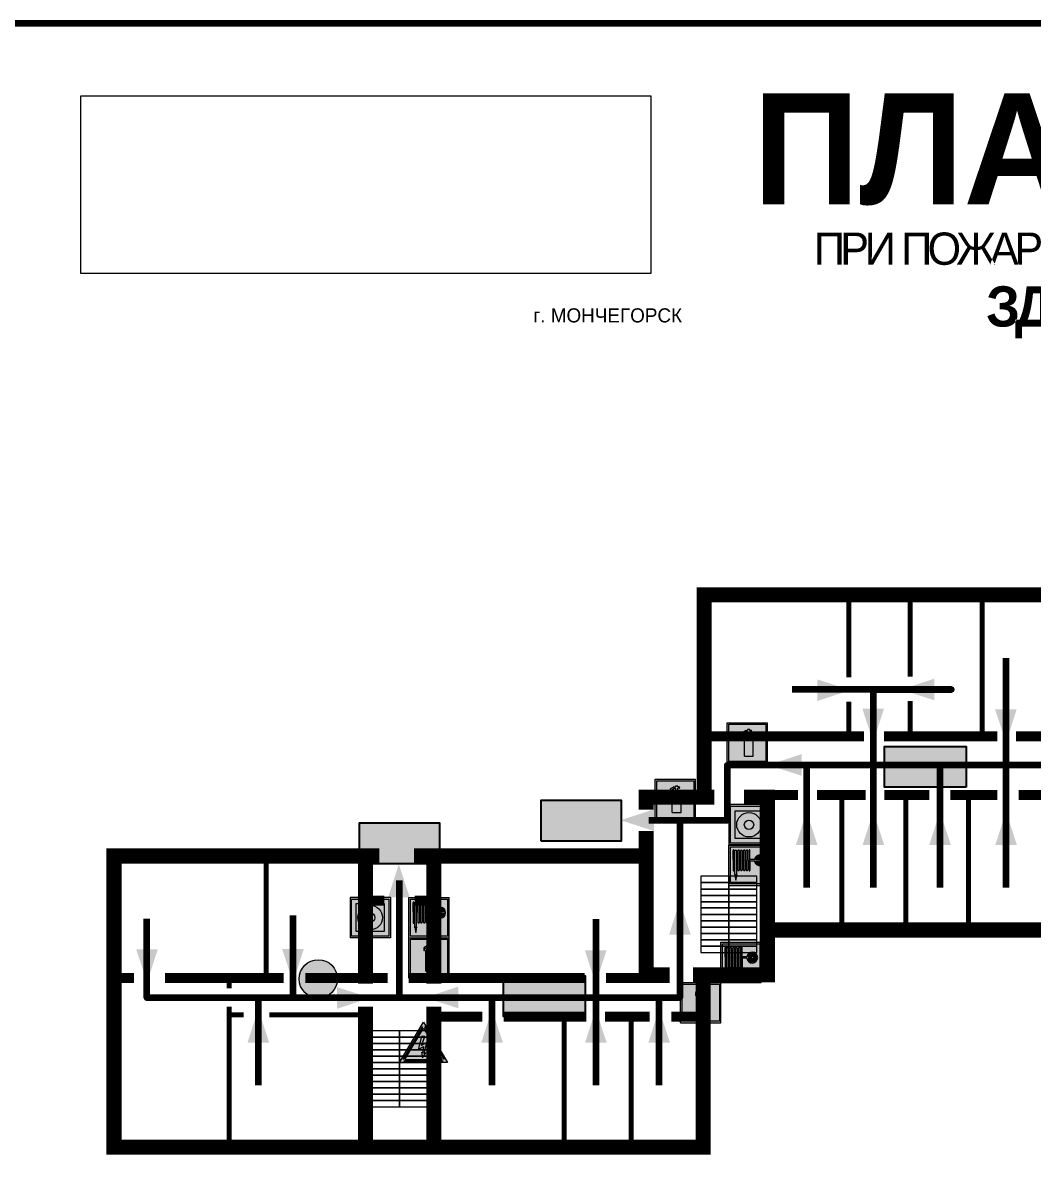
# Model space of a CAD drawing. Header units: millimetres. Extents: x 13810 to 67229, y 12374 to 21950.
# Drawn here: x 22529.7 to 22730.1, y 18854.3 to 19083.2 of the extents above; entities that cross this region are included whole.
import ezdxf

# ---------------------------------------------------------------- set-up
doc = ezdxf.new("R2010")
doc.units = ezdxf.units.MM
doc.layers.add('План_Штампы', color=7, linetype='Continuous')
doc.styles.add('обычный', font='arial.ttf')
picture_1 = doc.add_image_def('image1.jpg', size_in_pixel=(337, 105))

# ---------------------------------------------------------------- blocks, each defined once
blk = doc.blocks.new('A$C54414219')
at = {"true_color": 0xffffff}
h = blk.add_hatch(color=7, dxfattribs=at)
h.paths.add_polyline_path([(2.39, -9.45), (2.39, -18.3), (11.23, -18.3), (11.23, -9.45)], flags=0)
h.paths.add_polyline_path([(10.71, -13.87, -1), (2.92, -13.87, -1)], flags=0)
h.paths.add_polyline_path([(8.3, -13.87, -1), (5.33, -13.87, -1)], flags=0)
h.paths.add_polyline_path([(0.41, -7.47), (0.41, -20.27), (13.21, -20.27), (13.21, -7.47)])
h.paths.add_polyline_path([(0.92, -19.77), (12.71, -19.77), (12.71, -7.98), (0.92, -7.98)], flags=16)
h.paths.add_polyline_path([(11.23, -9.45), (11.23, -18.3), (2.39, -18.3), (2.39, -9.45)], flags=0)
at = {"lineweight": 5}
h = blk.add_hatch(color=242, dxfattribs=at)
h.paths.add_polyline_path([(12.71, -7.98), (0.92, -7.98), (0.92, -19.77), (12.71, -19.77)])
h.paths.add_polyline_path([(11.23, -18.3), (2.39, -18.3), (2.39, -9.45), (11.23, -9.45)], flags=16)
h.paths.add_polyline_path([(10.71, -13.87, -1), (2.92, -13.87, -1)], flags=0)
h.paths.add_polyline_path([(8.3, -13.87, -1), (5.33, -13.87, -1)], flags=0)
at = {"true_color": 0xffffff}
h = blk.add_hatch(color=7, dxfattribs=at)
h.paths.add_polyline_path([(2.39, -9.45), (2.39, -18.3), (11.23, -18.3), (11.23, -9.45)])
h.paths.add_polyline_path([(10.71, -13.87, -1), (2.92, -13.87, -1)], flags=16)
h.paths.add_polyline_path([(8.3, -13.87, -1), (5.33, -13.87, -1)], flags=0)
at = {"lineweight": 5}
h = blk.add_hatch(color=242, dxfattribs=at)
h.paths.add_polyline_path([(2.92, -13.87, 1), (10.71, -13.87, 1)])
h.paths.add_polyline_path([(8.3, -13.87, -1), (5.33, -13.87, -1)], flags=16)
at = {"color": 242, "lineweight": 5}
for p, q in [((0.41, -20.27), (0.41, -7.47)), ((0.41, -7.47), (13.21, -7.47)), ((0.41, -7.47), (13.21, -7.47)), ((13.21, -20.27), (13.21, -7.47)), ((0.41, -20.27), (13.21, -20.27))]:
    blk.add_line(p, q, dxfattribs=at)
for points in [[(0.92, -7.98), (12.71, -7.98), (12.71, -19.77), (0.92, -19.77)], [(2.39, -9.45), (11.23, -9.45), (11.23, -18.3), (2.39, -18.3)]]:
    blk.add_lwpolyline(points, close=True, dxfattribs=at)
for radius in [3.89, 1.49]:
    blk.add_circle((6.81, -13.87), radius, dxfattribs=at)
blk = doc.blocks.new('A$C7B8C2D5B')
at = {"lineweight": 0}
h = blk.add_hatch(color=5, dxfattribs=at)
h.dxf.hatch_style = 1
h.paths.add_polyline_path([(1.4, -3.02, 1), (-2.11, -3.02, 1)])
at = {"color": 5, "lineweight": 0}
blk.add_circle((-0.36, -3.02), 1.75, dxfattribs=at)
blk = doc.blocks.new('A$C7B4425F7')
at = {"true_color": 0xffffff}
blk.add_hatch(color=7, dxfattribs=at).paths.add_polyline_path([(0, 0), (-16, 0), (-16, -8), (0, -8)])
h = blk.add_hatch(color=126)
h.paths.add_polyline_path([(-0.2, -0.2), (-15.8, -0.2), (-15.8, -7.8), (-0.2, -7.8)])
h.paths.add_polyline_path([(-11.76, -2.03), (-11.76, -3.66), (-11.17, -3.66, -0.568275), (-11.17, -6.18), (-12.58, -6.18), (-12.58, -2.03)], flags=16)
h.paths.add_polyline_path([(-13.33, -4.12, -0.495768), (-13.59, -6.18), (-15.03, -6.18), (-15.03, -2.03), (-13.59, -2.03, -0.487973)], flags=16)
h.paths.add_polyline_path([(-10.25, -2.03), (-9.48, -2.03), (-9.48, -6.18), (-10.25, -6.18)], flags=16)
h.paths.add_polyline_path([(-13.84, -3.69), (-14.24, -3.69), (-14.24, -3.03), (-13.9, -3.03, -0.692621)], flags=0)
h.paths.add_polyline_path([(-9.15, -2.03), (-8.4, -2.03), (-8.04, -3.07), (-7.68, -2.03), (-6.93, -2.03), (-7.64, -4.1), (-6.93, -6.18), (-7.68, -6.18), (-8.04, -5.14), (-8.4, -6.18), (-9.15, -6.18), (-8.44, -4.1)], flags=16)
h.paths.add_polyline_path([(-11.76, -4.46), (-11.42, -4.46, -0.692621), (-11.36, -5.12), (-11.76, -5.12)], flags=0)
h.paths.add_polyline_path([(-13.9, -5.2), (-14.24, -5.2), (-14.24, -4.55), (-13.84, -4.55, -0.708038)], flags=0)
edge = h.paths.add_edge_path(flags=16)
edge.add_ellipse((-5.51, -4.08), major_axis=(0, 2.05), ratio=0.586184, start_angle=0, end_angle=360)
edge = h.paths.add_edge_path(flags=0)
edge.add_ellipse((-5.51, -4.08), major_axis=(0, 1.14), ratio=0.454828, start_angle=0, end_angle=360)
h.paths.add_polyline_path([(-4.13, -4.96, 0.377264), (-3.48, -4.52, 0.0555), (-3.16, -2.03), (-1.66, -2.03), (-1.66, -4.96), (-0.96, -4.96), (-0.96, -7.01), (-1.75, -7.01), (-1.75, -6.18), (-3.3, -6.18), (-3.3, -7.02), (-4.13, -7.02)], flags=16)
h.paths.add_polyline_path([(-2.73, -2.91), (-2.28, -2.91), (-2.28, -4.96), (-3.05, -4.96, 0.079136)], flags=0)
at = {"color": 126}
blk.add_lwpolyline([(-16, -8), (0, -8), (0, 0), (-16, 0)], close=True, dxfattribs=at)
blk = doc.blocks.new('A$C3E6D3DDE')
at = {"lineweight": 5}
h = blk.add_hatch(color=40, dxfattribs=at)
h.paths.add_polyline_path([(24.1, 1.45), (16.46, -11.35), (31.74, -11.35)])
h.paths.add_polyline_path([(24.09, -0.46), (30.03, -10.41), (18.14, -10.41)], flags=16)
h.paths.add_polyline_path([(24.54, -3.08), (23.41, -6.02), (25.13, -5.01), (24.33, -8.5), (24.82, -8.27), (23.79, -9.86), (23.4, -8.04), (23.8, -8.43), (24.04, -6.29), (22.39, -7.25), (23.44, -3.08)], flags=0)
h = blk.add_hatch(color=256, dxfattribs=at)
h.paths.add_polyline_path([(24.37, 0.03, 0.567511), (23.82, 0.03), (17.59, -10.4, 0.582454), (17.86, -10.88), (30.32, -10.88, 0.582149), (30.6, -10.4)])
h.paths.add_polyline_path([(24.09, -0.46), (18.14, -10.41), (30.03, -10.41)], flags=16)
h.paths.add_polyline_path([(24.54, -3.08), (23.41, -6.02), (25.13, -5.01), (24.33, -8.5), (24.82, -8.27), (23.79, -9.86), (23.4, -8.04), (23.8, -8.43), (24.04, -6.29), (22.39, -7.25), (23.44, -3.08)], flags=0)
h = blk.add_hatch(color=40, dxfattribs=at)
h.paths.add_polyline_path([(24.09, -0.46), (18.14, -10.41), (30.03, -10.41)])
h.paths.add_polyline_path([(24.82, -8.27), (23.79, -9.86), (23.4, -8.04), (23.8, -8.43), (24.04, -6.29), (22.39, -7.25), (23.44, -3.08), (24.54, -3.08), (23.41, -6.02), (25.13, -5.01), (24.33, -8.5)], flags=16)
at = {"color": 40, "lineweight": 5}
for p, q in [((16.46, -11.35), (24.1, 1.45)), ((24.1, 1.45), (31.74, -11.35))]:
    blk.add_line(p, q, dxfattribs=at)
at = {"lineweight": 5}
for p, q in [((17.59, -10.4), (23.82, 0.03)), ((24.37, 0.03), (30.6, -10.4)), ((18.14, -10.41), (24.09, -0.46)), ((23.44, -3.08), (22.39, -7.25)), ((23.41, -6.02), (24.54, -3.08)), ((24.54, -3.08), (23.44, -3.08)), ((24.09, -0.46), (30.03, -10.41)), ((22.39, -7.25), (24.04, -6.29)), ((25.13, -5.01), (23.41, -6.02)), ((24.04, -6.29), (23.8, -8.43)), ((24.33, -8.5), (25.13, -5.01)), ((17.86, -10.88), (30.32, -10.88)), ((18.14, -10.41), (30.03, -10.41)), ((23.8, -8.43), (23.4, -8.04)), ((23.4, -8.04), (23.79, -9.86)), ((23.79, -9.86), (24.82, -8.27)), ((24.82, -8.27), (24.33, -8.5))]:
    blk.add_line(p, q, dxfattribs=at)
at = {"color": 50, "lineweight": 5}
blk.add_line((31.74, -11.35), (16.46, -11.35), dxfattribs=at)
blk = doc.blocks.new('A$C3AD82952')
at = {"true_color": 0xf5f5ff}
h = blk.add_hatch(color=7, dxfattribs=at)
h.dxf.hatch_style = 1
h.paths.add_polyline_path([(8.21, 8.73, 0.414214), (7.89, 9.05), (7.22, 9.05), (7.22, 9.92), (7.59, 9.92, 1), (7.57, 10.36), (7.22, 10.36), (7.22, 10.6), (6.43, 10.6), (6.43, 10.36), (6.01, 10.36), (4.74, 9.59), (4.74, 8.69), (4.98, 8.73), (4.98, 9.26), (6.12, 9.91), (6.43, 9.91), (6.43, 9.05), (5.76, 9.05, 0.414214), (5.44, 8.73), (5.44, 2.2), (8.21, 2.2)], flags=0)
h.paths.add_polyline_path([(12.8, 12.8), (0, 12.8), (0, 0), (12.8, 0)])
h.paths.add_polyline_path([(0.51, 12.29), (12.29, 12.29), (12.29, 0.51), (0.51, 0.51)], flags=16)
h.paths.add_polyline_path([(4.74, 9.59), (6.01, 10.36), (6.43, 10.36), (6.43, 10.6), (7.22, 10.6), (7.22, 10.36), (7.59, 10.36, -0.94586), (7.59, 9.92), (7.22, 9.92), (7.22, 9.05), (7.89, 9.05, -0.414214), (8.21, 8.73), (8.21, 2.2), (5.44, 2.2), (5.44, 8.73, -0.414214), (5.76, 9.05), (6.43, 9.05), (6.43, 9.91), (6.12, 9.91), (4.98, 9.26), (4.98, 8.73), (4.74, 8.69)], flags=0)
h = blk.add_hatch(color=242)
h.dxf.hatch_style = 1
h.paths.add_polyline_path([(12.29, 12.29), (0.51, 12.29), (0.51, 0.51), (12.29, 0.51)])
h.paths.add_polyline_path([(4.74, 8.69), (4.74, 9.59), (6.01, 10.36), (6.43, 10.36), (6.43, 10.6), (7.22, 10.6), (7.22, 10.36), (7.59, 10.36, -0.94586), (7.59, 9.92), (7.22, 9.92), (7.22, 9.05), (7.89, 9.05, -0.414214), (8.21, 8.73), (8.21, 2.2), (5.44, 2.2), (5.44, 8.73, -0.414214), (5.76, 9.05), (6.43, 9.05), (6.43, 9.91), (6.12, 9.91), (4.98, 9.26), (4.98, 8.73)], flags=16)
h = blk.add_hatch(color=7, dxfattribs=at)
h.dxf.hatch_style = 1
h.paths.add_polyline_path([(8.21, 8.73, 0.414214), (7.89, 9.05), (7.22, 9.05), (7.22, 9.92), (7.59, 9.92, 1), (7.57, 10.36), (7.22, 10.36), (7.22, 10.6), (6.43, 10.6), (6.43, 10.36), (6.01, 10.36), (4.74, 9.59), (4.74, 8.69), (4.98, 8.73), (4.98, 9.26), (6.12, 9.91), (6.43, 9.91), (6.43, 9.05), (5.76, 9.05, 0.414214), (5.44, 8.73), (5.44, 2.2), (8.21, 2.2)])
at = {"color": 242, "lineweight": 5}
for p, q in [((0, 0), (0, 12.8)), ((0, 12.8), (12.8, 12.8)), ((12.8, 0), (12.8, 12.8)), ((6.01, 10.36), (4.74, 9.59)), ((4.74, 9.59), (4.74, 8.69)), ((4.74, 8.69), (4.98, 8.73)), ((4.98, 9.26), (6.12, 9.91)), ((4.98, 8.73), (4.98, 9.26)), ((5.44, 2.2), (5.44, 8.73)), ((5.76, 9.05), (6.43, 9.05)), ((6.01, 10.36), (6.43, 10.36)), ((6.12, 9.91), (6.43, 9.91)), ((7.22, 10.6), (6.43, 10.6)), ((6.43, 10.6), (6.43, 10.36)), ((6.43, 9.91), (6.43, 9.05)), ((7.22, 10.36), (7.22, 10.6)), ((7.59, 10.36), (7.22, 10.36)), ((7.22, 9.05), (7.22, 9.92)), ((7.59, 9.92), (7.22, 9.92)), ((7.89, 9.05), (7.22, 9.05)), ((8.21, 2.2), (8.21, 8.73)), ((0, 0), (12.8, 0)), ((5.44, 2.2), (8.21, 2.2))]:
    blk.add_line(p, q, dxfattribs=at)
blk.add_lwpolyline([(0.51, 12.29), (12.29, 12.29), (12.29, 0.51), (0.51, 0.51)], close=True, dxfattribs=at)
for centre, radius, start, end in [((5.76, 8.73), 0.32, 90, 180), ((7.58, 10.14), 0.223, 273.1875, 86.8125), ((7.89, 8.73), 0.32, 0, 90)]:
    blk.add_arc(centre, radius, start, end, dxfattribs=at)
blk = doc.blocks.new('A$C37112FD5')
at = {"true_color": 0xf5f5ff}
h = blk.add_hatch(color=7, dxfattribs=at)
h.dxf.hatch_style = 1
h.paths.add_polyline_path([(12.8, -7.4), (0, -7.4), (0, -20.2), (12.8, -20.2)])
h.paths.add_polyline_path([(12.29, -7.91), (12.29, -19.69), (0.51, -19.69), (0.51, -7.91)], flags=16)
h.paths.add_polyline_path([(4.98, -9.04, -0.42597), (5.17, -9.22), (5.17, -12.25), (5.17, -15.29, -0.432244), (4.98, -15.47), (4.83, -15.47, -0.42597), (4.64, -15.29), (4.64, -12.25), (4.64, -9.22, -0.432244), (4.83, -9.04)], flags=0)
h.paths.add_polyline_path([(4.28, -9.22), (4.28, -12.25), (4.28, -15.29, -0.432244), (4.09, -15.47), (3.94, -15.47, -0.42597), (3.75, -15.29), (3.75, -12.25), (3.75, -9.22, -0.432244), (3.94, -9.04), (4.09, -9.04, -0.42597)], flags=0)
h.paths.add_polyline_path([(5.72, -9.04), (5.87, -9.04, -0.42597), (6.06, -9.22), (6.06, -12.25), (6.06, -15.29, -0.432244), (5.87, -15.47), (5.72, -15.47, -0.42597), (5.53, -15.29), (5.53, -12.25), (5.53, -9.22, -0.432244)], flags=0)
h.paths.add_polyline_path([(6.42, -8.9), (6.5, -8.9, -0.42597), (6.69, -9.08), (6.69, -12.03), (8.21, -12.03, -15.824349), (8.21, -12.47), (6.69, -12.47), (6.69, -15.42, -0.432244), (6.5, -15.6), (6.42, -15.6)], flags=0)
h.paths.add_polyline_path([(3.39, -9.22), (3.39, -12.25), (3.39, -15.29, -0.432244), (3.2, -15.47), (3.05, -15.47, -0.42597), (2.85, -15.29), (2.85, -12.25), (2.85, -9.22, -0.432244), (3.05, -9.04), (3.2, -9.04, -0.42597)], flags=0)
h.paths.add_polyline_path([(2.5, -9.22), (2.5, -16.71), (1.96, -16.71), (1.96, -9.22, -0.432244), (2.15, -9.04), (2.31, -9.04, -0.42597)], flags=0)
h.paths.add_polyline_path([(1.61, -8.9), (1.61, -15.6), (1.57, -15.6, -0.42597), (1.37, -15.42), (1.37, -12.03), (1.37, -9.09, -0.432244), (1.57, -8.9)], flags=0)
h.paths.add_polyline_path([(9.76, -10.81), (9.76, -12.03), (8.49, -12.03, -0.336371)], flags=0)
h.paths.add_polyline_path([(8.49, -12.47), (9.76, -12.47), (9.76, -13.7, -0.336371)], flags=0)
h.paths.add_polyline_path([(10.11, -10.81, -0.336371), (11.38, -12.03), (10.11, -12.03)], flags=0)
h.paths.add_polyline_path([(10.11, -12.47), (11.38, -12.47, -0.336371), (10.11, -13.7)], flags=0)
h.paths.add_polyline_path([(2.5, -16.84), (2.5, -17.05), (1.97, -17.05), (1.97, -16.84)], flags=0)
h.paths.add_polyline_path([(2.5, -17.24, -0.033778), (2.24, -18.6, -0.033778), (1.97, -17.24)], flags=0)
h = blk.add_hatch(color=242)
h.dxf.hatch_style = 1
h.paths.add_polyline_path([(12.29, -7.91), (0.51, -7.91), (0.51, -19.69), (12.29, -19.69)])
h.paths.add_polyline_path([(6.42, -15.6), (6.42, -8.9), (6.5, -8.9, -0.42597), (6.69, -9.08), (6.69, -12.03), (8.21, -12.03, -15.824349), (8.21, -12.47), (6.69, -12.47), (6.69, -15.42, -0.432244), (6.5, -15.6)], flags=16)
h.paths.add_polyline_path([(5.87, -15.47), (5.72, -15.47, -0.42597), (5.53, -15.29), (5.53, -12.25), (5.53, -9.22, -0.432244), (5.72, -9.04), (5.87, -9.04, -0.42597), (6.06, -9.22), (6.06, -12.25), (6.06, -15.29, -0.432244)], flags=16)
h.paths.add_polyline_path([(4.98, -15.47), (4.83, -15.47, -0.42597), (4.64, -15.29), (4.64, -12.25), (4.64, -9.22, -0.432244), (4.83, -9.04), (4.98, -9.04, -0.42597), (5.17, -9.22), (5.17, -12.25), (5.17, -15.29, -0.432244)], flags=16)
h.paths.add_polyline_path([(4.09, -15.47), (3.94, -15.47, -0.42597), (3.75, -15.29), (3.75, -12.25), (3.75, -9.22, -0.432244), (3.94, -9.04), (4.09, -9.04, -0.42597), (4.28, -9.22), (4.28, -12.25), (4.28, -15.29, -0.432244)], flags=16)
h.paths.add_polyline_path([(3.2, -15.47), (3.05, -15.47, -0.42597), (2.85, -15.29), (2.85, -12.25), (2.85, -9.22, -0.432244), (3.05, -9.04), (3.2, -9.04, -0.42597), (3.39, -9.22), (3.39, -12.25), (3.39, -15.29, -0.432244)], flags=16)
h.paths.add_polyline_path([(2.5, -17.05), (1.97, -17.05), (1.97, -16.84), (2.5, -16.84)], flags=16)
h.paths.add_polyline_path([(2.5, -17.24, -0.033778), (2.24, -18.6, -0.033778), (1.97, -17.24)], flags=16)
h.paths.add_polyline_path([(2.5, -16.71), (1.96, -16.71), (1.96, -9.22, -0.432244), (2.15, -9.04), (2.31, -9.04, -0.42597), (2.5, -9.22)], flags=16)
h.paths.add_polyline_path([(1.61, -15.6), (1.57, -15.6, -0.42597), (1.37, -15.42), (1.37, -12.03), (1.37, -9.09, -0.432244), (1.57, -8.9), (1.61, -8.9)], flags=16)
h.paths.add_polyline_path([(8.49, -12.47), (9.76, -12.47), (9.76, -13.7, -0.336371)], flags=0)
h.paths.add_polyline_path([(10.11, -13.7), (10.11, -12.47), (11.38, -12.47, -0.336371)], flags=0)
h.paths.add_polyline_path([(8.49, -12.03, -0.336371), (9.76, -10.81), (9.76, -12.03)], flags=0)
h.paths.add_polyline_path([(10.11, -12.03), (10.11, -10.81, -0.336371), (11.38, -12.03)], flags=0)
h = blk.add_hatch(color=7, dxfattribs=at)
h.dxf.hatch_style = 1
h.paths.add_polyline_path([(1.61, -8.9), (1.57, -8.9, 0.432244), (1.37, -9.09), (1.37, -12.03), (1.37, -15.42, 0.42597), (1.57, -15.6), (1.61, -15.6)])
h.paths.add_polyline_path([(2.5, -9.22, 0.42597), (2.31, -9.04), (2.15, -9.04, 0.432244), (1.96, -9.22), (1.96, -16.71), (2.5, -16.71)])
h.paths.add_polyline_path([(2.5, -16.84), (1.97, -16.84), (1.97, -17.05), (2.5, -17.05)])
h.paths.add_polyline_path([(2.5, -17.24), (1.97, -17.24, 0.033778), (2.24, -18.6, 0.033778)])
h.paths.add_polyline_path([(3.39, -12.25), (3.39, -9.22, 0.42597), (3.2, -9.04), (3.05, -9.04, 0.432244), (2.85, -9.22), (2.85, -12.25), (2.85, -15.29, 0.42597), (3.05, -15.47), (3.2, -15.47, 0.432244), (3.39, -15.29)])
h.paths.add_polyline_path([(4.28, -12.25), (4.28, -9.22, 0.42597), (4.09, -9.04), (3.94, -9.04, 0.432244), (3.75, -9.22), (3.75, -12.25), (3.75, -15.29, 0.42597), (3.94, -15.47), (4.09, -15.47, 0.432244), (4.28, -15.29)])
h.paths.add_polyline_path([(5.17, -12.25), (5.17, -9.22, 0.42597), (4.98, -9.04), (4.83, -9.04, 0.432244), (4.64, -9.22), (4.64, -12.25), (4.64, -15.29, 0.42597), (4.83, -15.47), (4.98, -15.47, 0.432244), (5.17, -15.29)])
h.paths.add_polyline_path([(6.06, -12.25), (6.06, -9.22, 0.42597), (5.87, -9.04), (5.72, -9.04, 0.432244), (5.53, -9.22), (5.53, -12.25), (5.53, -15.29, 0.42597), (5.72, -15.47), (5.87, -15.47, 0.432244), (6.06, -15.29)])
h.paths.add_polyline_path([(6.69, -12.47), (8.21, -12.47, 15.824349), (8.21, -12.03), (6.69, -12.03), (6.69, -9.08, 0.42597), (6.5, -8.9), (6.42, -8.9), (6.42, -15.6), (6.5, -15.6, 0.432244), (6.69, -15.42)])
h.paths.add_polyline_path([(8.49, -12.47), (9.76, -12.47), (9.76, -13.7, -0.336371)], flags=16)
h.paths.add_polyline_path([(8.49, -12.03, -0.336371), (9.76, -10.81), (9.76, -12.03)], flags=16)
h.paths.add_polyline_path([(10.11, -12.47), (11.38, -12.47, -0.336371), (10.11, -13.7)], flags=16)
h.paths.add_polyline_path([(10.11, -12.03), (10.11, -10.81, -0.336371), (11.38, -12.03)], flags=16)
h = blk.add_hatch(color=242)
h.dxf.hatch_style = 1
h.paths.add_polyline_path([(9.76, -10.81, 0.336371), (8.49, -12.03), (9.76, -12.03)])
h.paths.add_polyline_path([(10.11, -10.81), (10.11, -12.03), (11.38, -12.03, 0.336371)])
h.paths.add_polyline_path([(11.38, -12.47), (10.11, -12.47), (10.11, -13.7, 0.336371)])
h.paths.add_polyline_path([(9.76, -12.47), (8.49, -12.47, 0.336371), (9.76, -13.7)])
at = {"color": 242, "lineweight": 5}
for p, q in [((0, -20.2), (0, -7.4)), ((0, -7.4), (12.8, -7.4)), ((1.37, -12.03), (1.37, -9.08)), ((1.57, -8.9), (1.61, -8.9)), ((1.61, -8.9), (1.61, -15.6)), ((1.96, -16.71), (1.96, -9.22)), ((2.15, -9.04), (2.31, -9.04)), ((2.5, -16.71), (2.5, -9.22)), ((2.85, -12.25), (2.85, -9.22)), ((3.05, -9.04), (3.2, -9.04)), ((3.39, -12.25), (3.39, -9.22)), ((3.75, -12.25), (3.75, -9.22)), ((3.94, -9.04), (4.09, -9.04)), ((4.28, -12.25), (4.28, -9.22)), ((4.64, -12.25), (4.64, -9.22)), ((4.83, -9.04), (4.98, -9.04)), ((5.17, -12.25), (5.17, -9.22)), ((5.53, -12.25), (5.53, -9.22)), ((5.72, -9.04), (5.87, -9.04)), ((6.06, -12.25), (6.06, -9.22)), ((6.42, -8.9), (6.42, -15.6)), ((6.5, -8.9), (6.42, -8.9)), ((6.69, -12.03), (6.69, -9.08)), ((9.76, -10.81), (9.76, -12.03)), ((10.11, -10.81), (10.11, -12.03)), ((12.8, -20.2), (12.8, -7.4)), ((1.37, -12.03), (1.37, -15.42)), ((2.85, -12.25), (2.85, -15.29)), ((3.39, -12.25), (3.39, -15.29)), ((3.75, -12.25), (3.75, -15.29)), ((4.28, -12.25), (4.28, -15.29)), ((4.64, -12.25), (4.64, -15.29)), ((5.17, -12.25), (5.17, -15.29)), ((5.53, -12.25), (5.53, -15.29)), ((6.06, -12.25), (6.06, -15.29)), ((8.21, -12.03), (6.69, -12.03)), ((8.21, -12.47), (6.69, -12.47)), ((6.69, -12.47), (6.69, -15.42)), ((9.76, -12.03), (8.49, -12.03)), ((9.76, -12.47), (8.49, -12.47)), ((9.76, -12.47), (9.76, -13.7)), ((11.38, -12.03), (10.11, -12.03)), ((11.38, -12.47), (10.11, -12.47)), ((10.11, -12.47), (10.11, -13.7)), ((1.57, -15.6), (1.61, -15.6)), ((1.96, -16.71), (2.5, -16.71)), ((1.97, -16.84), (2.5, -16.84)), ((1.97, -17.05), (1.97, -16.84)), ((2.5, -17.05), (1.97, -17.05)), ((1.97, -17.24), (2.5, -17.24)), ((2.5, -16.84), (2.5, -17.05)), ((3.05, -15.47), (3.2, -15.47)), ((3.94, -15.47), (4.09, -15.47)), ((4.83, -15.47), (4.98, -15.47)), ((5.72, -15.47), (5.87, -15.47)), ((6.42, -15.6), (6.5, -15.6)), ((0, -20.2), (12.8, -20.2))]:
    blk.add_line(p, q, dxfattribs=at)
blk.add_lwpolyline([(0.51, -7.91), (12.29, -7.91), (12.29, -19.69), (0.51, -19.69)], close=True, dxfattribs=at)
for centre, radius, start, end in [((1.56, -9.09), 0.182, 87.1027, 180.6071), ((2.15, -9.22), 0.182, 87.1027, 180.6071), ((2.32, -9.22), 0.182, 359.3929, 92.8973), ((3.04, -9.22), 0.182, 87.1027, 180.6071), ((3.21, -9.22), 0.182, 359.3929, 92.8973), ((3.93, -9.22), 0.182, 87.1027, 180.6071), ((4.1, -9.22), 0.182, 359.3929, 92.8973), ((4.82, -9.22), 0.182, 87.1027, 180.6071), ((4.99, -9.22), 0.182, 359.3929, 92.8973), ((5.71, -9.22), 0.182, 87.1027, 180.6071), ((5.88, -9.22), 0.182, 359.3929, 92.8973), ((6.51, -9.09), 0.182, 359.3929, 92.8973), ((9.93, -12.25), 1.74, 187.2319, 172.7681), ((9.93, -12.25), 1.46, 96.9927, 171.3585), ((9.93, -12.25), 1.46, 8.6415, 83.0073), ((9.93, -12.25), 1.46, 188.6415, 263.0073), ((9.93, -12.25), 1.46, 276.9927, 351.3585), ((1.56, -15.42), 0.182, 179.3929, 272.8973), ((12.17, -15.98), 10.27, 187.041, 194.7793), ((-7.7, -15.98), 10.27, 345.2207, 352.959), ((3.04, -15.29), 0.182, 179.3929, 272.8973), ((3.21, -15.29), 0.182, 267.1027, 0.6071), ((3.93, -15.29), 0.182, 179.3929, 272.8973), ((4.1, -15.29), 0.182, 267.1027, 0.6071), ((4.82, -15.29), 0.182, 179.3929, 272.8973), ((4.99, -15.29), 0.182, 267.1027, 0.6071), ((5.71, -15.29), 0.182, 179.3929, 272.8973), ((5.88, -15.29), 0.182, 267.1027, 0.6071), ((6.51, -15.42), 0.182, 267.1027, 0.6071)]:
    blk.add_arc(centre, radius, start, end, dxfattribs=at)
blk = doc.blocks.new('A$C32E8229D')
at = {"true_color": 0xffffff}
blk.add_hatch(color=7, dxfattribs=at).paths.add_polyline_path([(0, 0), (0, -8), (16, -8), (16, 0)])
h = blk.add_hatch(color=126)
h.paths.add_polyline_path([(0.2, -0.2), (15.8, -0.2), (15.8, -7.8), (0.2, -7.8)])
h.paths.add_polyline_path([(13.49, -2.05), (12.08, -2.05), (11.37, -2.63, 0.162397), (11.29, -2.84), (11.29, -3.63), (10.35, -3.63), (10.35, -4.05), (11.68, -4.05), (11.68, -3.48), (12.26, -4.28), (11.29, -5.1), (11.29, -6.78), (11.85, -6.78), (11.85, -5.44), (12.8, -4.64), (12.8, -5.94), (14.46, -5.94), (14.46, -5.39), (13.45, -5.39), (13.45, -3.97), (12.46, -2.59), (13.15, -2.59), (13.69, -3.34), (14.18, -3)], flags=16)
h.paths.add_polyline_path([(10.74, -1.82, 1), (11.8, -1.82, 1)], flags=16)
h.paths.add_polyline_path([(9.39, -3.59), (5.99, -3.59), (6.56, -3.03), (5.91, -3.03), (5.1, -3.83), (5.91, -4.64), (6.56, -4.64), (5.99, -4.09), (9.39, -4.09)], flags=16)
h.paths.add_polyline_path([(4.29, -1.08), (1.72, -1.08), (1.72, -6.6), (4.29, -6.6)], flags=16)
at = {"color": 126}
blk.add_lwpolyline([(16, -8), (0, -8), (0, 0), (16, 0)], close=True, dxfattribs=at)

msp = doc.modelspace()

# ---------------------------------------------------------------- linework, layer by layer
at = {"color": 2, "lineweight": 100}
msp.add_lwpolyline([(22515.78, 19083.18), (23115.78, 19083.18), (23115.78, 18688.18), (22515.78, 18688.18)], close=True, dxfattribs=at)
at = {"lineweight": 100}
for points, const_width in [([(22653.36, 18927.03), (22653.36, 18929.5), (22664.85, 18929.5), (22664.85, 18969.64)], 3), ([(22664.85, 18961.08), (22664.85, 18969.64), (22802.58, 18969.64)], 3), ([(22666.87, 18929.5), (22664.85, 18929.5)], 3), ([(22677.39, 18903.89), (22677.39, 18929.5), (22672.74, 18929.5)], 3), ([(22607.27, 18917.8), (22653.36, 18917.8), (22653.36, 18922.8)], 3), ([(23095.24, 18887.94), (23095.24, 18859.73), (22977.26, 18859.73), (22977.26, 18894.1), (22963.05, 18894.1), (22963.05, 18900.71), (22835.3, 18900.71), (22835.3, 18892.96), (22804.36, 18892.96), (22804.36, 18903.12), (22677.39, 18903.12), (22677.39, 18894.21), (22664.64, 18894.21), (22664.64, 18859.98), (22547.73, 18859.98), (22547.73, 18917.8), (22600.37, 18917.8)], 3), ([(22597.64, 18917.8), (22597.64, 18892.44)], 3), ([(22611.22, 18917.8), (22611.22, 18892.44)], 3), ([(22653.36, 18917.8), (22653.36, 18894.21), (22657.98, 18894.21)], 3), ([(22577.96, 18893.58), (22577.96, 18917.68)], 1), ([(22662.61, 18894.21), (22664.64, 18894.21)], 3), ([(22570.62, 18893.58), (22570.62, 18891.54)], 1), ([(22597.64, 18887.9), (22597.64, 18859.98)], 3), ([(22611.22, 18887.9), (22611.22, 18859.98)], 3), ([(22570.62, 18887.9), (22570.62, 18886.29)], 1)]:
    msp.add_lwpolyline(points, dxfattribs=dict(at, const_width=const_width))
at = {"lineweight": 0}
for points, const_width in [([(22693.57, 18953.25), (22693.57, 18969.64)], 1), ([(22705.75, 18953.39), (22705.75, 18969.64)], 1), ([(22720.04, 18941.55), (22720.04, 18969.64)], 1), ([(22693.57, 18941.55), (22693.57, 18948.43)], 1), ([(22705.75, 18941.55), (22705.75, 18948.57)], 1), ([(22696.56, 18941.55), (22665.82, 18941.55)], 2), ([(22723.04, 18941.55), (22700.54, 18941.55)], 2), ([(22737.26, 18941.55), (22726.74, 18941.55)], 2), ([(22683.47, 18929.9), (22672.74, 18929.9)], 2), ([(22696.88, 18929.9), (22687.23, 18929.9)], 2), ([(22692.2, 18901.81), (22692.2, 18929.9)], 1), ([(22709.52, 18929.9), (22700.64, 18929.9)], 2), ([(22704.85, 18901.81), (22704.85, 18929.9)], 1), ([(22723.02, 18929.9), (22713.71, 18929.9)], 2), ([(22717.3, 18901.81), (22717.3, 18929.9)], 1), ([(22736.55, 18929.9), (22727.27, 18929.9)], 2), ([(22601.42, 18908.92), (22598.64, 18908.92)], 2), ([(22610.19, 18908.92), (22607.39, 18908.92)], 2), ([(22551.71, 18893.58), (22547.92, 18893.58)], 2), ([(22581.38, 18893.58), (22557.85, 18893.58)], 2), ([(22602.08, 18893.58), (22585.73, 18893.58)], 2), ([(22641.13, 18893.58), (22606.24, 18893.58)], 2), ([(22657.98, 18893.58), (22645.38, 18893.58)], 2), ([(22573.48, 18886.29), (22570.62, 18886.29), (22570.62, 18860.52)], 1), ([(22597.37, 18886.29), (22578.54, 18886.29)], 1), ([(22620.86, 18885.91), (22611.68, 18885.91)], 2), ([(22641.47, 18885.91), (22625.06, 18885.91)], 2), ([(22637.05, 18860.37), (22637.05, 18885.92)], 1), ([(22654.03, 18885.91), (22645.2, 18885.91)], 2), ([(22664.04, 18885.91), (22658.35, 18885.91)], 2), ([(22650.36, 18885.54), (22650.36, 18860.37)], 1)]:
    msp.add_lwpolyline(points, dxfattribs=dict(at, const_width=const_width))
at = {"color": 126, "lineweight": 100, "true_color": 0x008754}
for points in [[(22724.75, 18957.07), (22724.75, 18911.54)], [(22698.4, 18950.83), (22713.97, 18950.83), (22682.33, 18950.83)], [(22698.4, 18950.83), (22698.4, 18911.54)], [(23087.13, 18889.94), (22983.16, 18889.94), (22983.16, 18923.67), (22985.37, 18923.67), (22969.38, 18923.67), (22969.38, 18935.86), (22669.44, 18935.86), (22669.44, 18924.84), (22653.85, 18924.84)], [(22685.17, 18935.86), (22685.17, 18911.54)], [(22711.63, 18935.86), (22711.63, 18911.54)], [(22660.04, 18924.84), (22660.04, 18889.64), (22583.28, 18889.64), (22583.28, 18905.98)], [(22604.33, 18912.95), (22604.33, 18889.64)], [(22583.28, 18889.64), (22554.28, 18889.64), (22554.28, 18905.31)], [(22643.33, 18905.27), (22643.33, 18872.31)], [(22576.35, 18889.64), (22576.35, 18872.31)], [(22622.73, 18889.64), (22622.73, 18872.31)], [(22655.88, 18889.64), (22655.88, 18872.31)]]:
    msp.add_lwpolyline(points, dxfattribs=at)
at = {"lineweight": 0}
for points in [[(22669.75, 18913.77), (22664.22, 18913.77), (22664.22, 18912.51), (22669.75, 18912.51)], [(22669.75, 18912.51), (22664.22, 18912.51), (22664.22, 18911.25), (22669.75, 18911.25)], [(22675.28, 18913.77), (22669.75, 18913.77), (22669.75, 18912.51), (22675.28, 18912.51)], [(22675.28, 18912.51), (22669.75, 18912.51), (22669.75, 18911.25), (22675.28, 18911.25)], [(22669.75, 18911.25), (22664.22, 18911.25), (22664.22, 18909.99), (22669.75, 18909.99)], [(22669.75, 18909.99), (22664.22, 18909.99), (22664.22, 18908.73), (22669.75, 18908.73)], [(22675.28, 18911.25), (22669.75, 18911.25), (22669.75, 18909.99), (22675.28, 18909.99)], [(22675.28, 18909.99), (22669.75, 18909.99), (22669.75, 18908.73), (22675.28, 18908.73)], [(22669.75, 18908.73), (22664.22, 18908.73), (22664.22, 18907.48), (22669.75, 18907.48)], [(22669.75, 18907.48), (22664.22, 18907.48), (22664.22, 18906.22), (22669.75, 18906.22)], [(22675.28, 18908.73), (22669.75, 18908.73), (22669.75, 18907.48), (22675.28, 18907.48)], [(22675.28, 18907.48), (22669.75, 18907.48), (22669.75, 18906.22), (22675.28, 18906.22)], [(22669.75, 18906.22), (22664.22, 18906.22), (22664.22, 18904.96), (22669.75, 18904.96)], [(22669.75, 18904.96), (22664.22, 18904.96), (22664.22, 18903.7), (22669.75, 18903.7)], [(22675.28, 18906.22), (22669.75, 18906.22), (22669.75, 18904.96), (22675.28, 18904.96)], [(22675.28, 18904.96), (22669.75, 18904.96), (22669.75, 18903.7), (22675.28, 18903.7)], [(22669.75, 18903.7), (22664.22, 18903.7), (22664.22, 18902.44), (22669.75, 18902.44)], [(22669.75, 18902.44), (22664.22, 18902.44), (22664.22, 18901.18), (22669.75, 18901.18)], [(22675.28, 18903.7), (22669.75, 18903.7), (22669.75, 18902.44), (22675.28, 18902.44)], [(22675.28, 18902.44), (22669.75, 18902.44), (22669.75, 18901.18), (22675.28, 18901.18)], [(22669.75, 18901.18), (22664.22, 18901.18), (22664.22, 18899.93), (22669.75, 18899.93)], [(22675.28, 18901.18), (22669.75, 18901.18), (22669.75, 18899.93), (22675.28, 18899.93)], [(22669.75, 18899.93), (22664.22, 18899.93), (22664.22, 18898.67), (22669.75, 18898.67)], [(22675.28, 18899.93), (22669.75, 18899.93), (22669.75, 18898.67), (22675.28, 18898.67)], [(22604.4, 18883.11), (22598.87, 18883.11), (22598.87, 18881.85), (22604.4, 18881.85)], [(22604.4, 18881.85), (22598.87, 18881.85), (22598.87, 18880.59), (22604.4, 18880.59)], [(22609.92, 18883.11), (22604.4, 18883.11), (22604.4, 18881.85), (22609.92, 18881.85)], [(22609.92, 18881.85), (22604.4, 18881.85), (22604.4, 18880.59), (22609.92, 18880.59)], [(22604.4, 18880.59), (22598.87, 18880.59), (22598.87, 18879.34), (22604.4, 18879.34)], [(22609.92, 18880.59), (22604.4, 18880.59), (22604.4, 18879.34), (22609.92, 18879.34)], [(22604.4, 18879.34), (22598.87, 18879.34), (22598.87, 18878.08), (22604.4, 18878.08)], [(22604.4, 18878.08), (22598.87, 18878.08), (22598.87, 18876.82), (22604.4, 18876.82)], [(22609.92, 18879.34), (22604.4, 18879.34), (22604.4, 18878.08), (22609.92, 18878.08)], [(22609.92, 18878.08), (22604.4, 18878.08), (22604.4, 18876.82), (22609.92, 18876.82)], [(22604.4, 18876.82), (22598.87, 18876.82), (22598.87, 18875.56), (22604.4, 18875.56)], [(22604.4, 18875.56), (22598.87, 18875.56), (22598.87, 18874.3), (22604.4, 18874.3)], [(22609.92, 18876.82), (22604.4, 18876.82), (22604.4, 18875.56), (22609.92, 18875.56)], [(22609.92, 18875.56), (22604.4, 18875.56), (22604.4, 18874.3), (22609.92, 18874.3)], [(22604.4, 18874.3), (22598.87, 18874.3), (22598.87, 18873.04), (22604.4, 18873.04)], [(22604.4, 18873.04), (22598.87, 18873.04), (22598.87, 18871.79), (22604.4, 18871.79)], [(22609.92, 18874.3), (22604.4, 18874.3), (22604.4, 18873.04), (22609.92, 18873.04)], [(22609.92, 18873.04), (22604.4, 18873.04), (22604.4, 18871.79), (22609.92, 18871.79)], [(22604.4, 18871.79), (22598.87, 18871.79), (22598.87, 18870.53), (22604.4, 18870.53)], [(22604.4, 18870.53), (22598.87, 18870.53), (22598.87, 18869.27), (22604.4, 18869.27)], [(22609.92, 18871.79), (22604.4, 18871.79), (22604.4, 18870.53), (22609.92, 18870.53)], [(22609.92, 18870.53), (22604.4, 18870.53), (22604.4, 18869.27), (22609.92, 18869.27)], [(22604.4, 18869.27), (22598.87, 18869.27), (22598.87, 18868.01), (22604.4, 18868.01)], [(22609.92, 18869.27), (22604.4, 18869.27), (22604.4, 18868.01), (22609.92, 18868.01)]]:
    msp.add_lwpolyline(points, close=True, dxfattribs=at)
at = {"layer": 'План_Штампы', "color": 126, "true_color": 0x008754}
for points in [[(22687.29, 18948.56), (22687.3, 18952.86), (22693.89, 18950.74)], [(22710.55, 18953.01), (22710.54, 18948.72), (22703.96, 18950.84)], [(22696.25, 18947.05), (22700.54, 18947.05), (22698.42, 18940.46)], [(22722.58, 18946.94), (22726.87, 18946.93), (22724.76, 18940.34)], [(22684.18, 18938.03), (22684.18, 18933.74), (22677.59, 18935.86)], [(22654.88, 18927.07), (22654.87, 18922.78), (22648.28, 18924.9)], [(22687.35, 18919.98), (22683.06, 18919.99), (22685.18, 18926.58)], [(22700.59, 18919.98), (22696.3, 18919.99), (22698.42, 18926.58)], [(22713.82, 18919.98), (22709.53, 18919.99), (22711.64, 18926.58)], [(22726.93, 18919.98), (22722.64, 18919.99), (22724.76, 18926.58)], [(22606.43, 18909.58), (22602.14, 18909.59), (22604.26, 18916.17)], [(22662.19, 18902.18), (22657.9, 18902.19), (22660.02, 18908.78)], [(22552.14, 18899.3), (22556.43, 18899.29), (22554.31, 18892.7)], [(22581.11, 18899.32), (22585.4, 18899.31), (22583.29, 18892.72)], [(22641.18, 18899.06), (22645.47, 18899.06), (22643.35, 18892.47)], [(22592, 18887.47), (22592.01, 18891.76), (22598.59, 18889.64)], [(22616.07, 18891.86), (22616.06, 18887.57), (22609.48, 18889.69)], [(22578.54, 18880.75), (22574.24, 18880.75), (22576.36, 18887.34)], [(22624.92, 18880.75), (22620.63, 18880.75), (22622.74, 18887.34)], [(22645.52, 18880.75), (22641.23, 18880.75), (22643.34, 18887.34)], [(22658.07, 18880.75), (22653.78, 18880.75), (22655.89, 18887.34)]]:
    msp.add_solid(points, dxfattribs=at)

# ---------------------------------------------------------------- block references
for name, p, xscale, yscale, zscale in [('A$C3AD82952', (22669.44, 18936.27), 0.625, 0.625, 0.625), ('A$C3AD82952', (22655.13, 18925.05), 0.625, 0.625, 0.625), ('A$C37112FD5', (22669.75, 18924.6), 0.6249984004534781, 0.6249984004534781, 0.6249984004534781), ('A$C37112FD5', (22606.24, 18914.21), 0.6249984004534781, 0.6249984004534781, 0.6249984004534781), ('A$C3AD82952', (22606.24, 18893.58), 0.625, 0.625, 0.625), ('A$C37112FD5', (22668.19, 18905.3), 0.6249984004534781, 0.6249984004534781, 0.6249984004534781), ('A$C3AD82952', (22660.19, 18884.68), 0.625, 0.625, 0.625), ('A$C3E6D3DDE', (22594.11, 18883.91), 0.625, 0.625, 0.625)]:
    msp.add_blockref(name, p, dxfattribs=dict(xscale=xscale, yscale=yscale, zscale=zscale))
at = {"rotation": 180}
for name, p, xscale, yscale, zscale in [('A$C54414219', (22678.01, 18915.34), 0.625, 0.625, 0.625), ('A$C54414219', (22602.84, 18896.91), 0.625, 0.625, 0.625), ('A$C7B8C2D5B', (22587.5, 18886.83), 2.177419353276491, 2.177419353276491, 2.177419353276491)]:
    msp.add_blockref(name, p, dxfattribs=dict(at, xscale=xscale, yscale=yscale, zscale=zscale))
at = {"layer": 'План_Штампы', "color": 126, "true_color": 0x008754, "xscale": 1.012510887696, "yscale": 1.012510887696, "zscale": 1.012510887696, "rotation": 359.9978653237144}
for p in [(22700.64, 18939.57), (22625.06, 18894.01)]:
    msp.add_blockref('A$C32E8229D', p, dxfattribs=at)
at = {"layer": 'План_Штампы'}
for p in [(22648.42, 18928.84), (22612.42, 18924.32)]:
    msp.add_blockref('A$C7B4425F7', p, dxfattribs=at)

# ---------------------------------------------------------------- texts
at = {"lineweight": 0, "style": 'обычный'}
for s, insert, char_height, width, attachment_point in [('{\\fProxima Nova Rg|b1|i0|c204|p2;ПЛАН ЭВАКУАЦИИ}', (22674.55, 19069.2), 22, 493.8901, 1), ('\\pi-8.4,l8.4,t8.4;{\\fProxima Nova Rg|b0|i0|c204|p2;г. МОНЧЕГОРСК\\H1.1997x; }', (22645.72, 19025.12), 2.8, 126.6484, 5)]:
    msp.add_mtext(s, dxfattribs=dict(at, insert=insert, char_height=char_height, width=width, attachment_point=attachment_point))
at = {"color": 0, "lineweight": 0, "insert": (22824.11, 19041.76), "char_height": 8, "width": 449.2158, "attachment_point": 5, "style": 'обычный'}
msp.add_mtext('{\\fArial Black|b1|i0|c204|p34;\\H2x;\\T0.85;  \\fArial Narrow|b0|i0|c204|p34;\\H0.8x;\\W0.9;\\P\\fProxima Nova Rg|b0|i0|c204|p2;\\H0.5x;\\W1;\\C256;ПРИ ПОЖАРЕ  ИЛИ ДРУГИХ ЧРЕЗВЫЧАЙНЫХ СИТУАЦИЯХ  ИЗ ПОМЕЩЕНИЙ \\fProxima Nova Rg|b1|i0|c204|p2;\\H1.25x;\\PЗДАНИЯ УПРАВЛЕНИЯ  КОРПУС №1   1 ЭТАЖ}', dxfattribs=at)

# ---------------------------------------------------------------- pictures from other files: only their frames are drawn
at = {"color": 7, "lineweight": 0, "true_color": 0xf5f5ff}
image = msp.add_image(picture_1, insert=(22541.14, 19033.48), size_in_units=(113.11, 35.24), dxfattribs=at)
image.dxf.flags = 7

doc.saveas('drawing.dxf')
